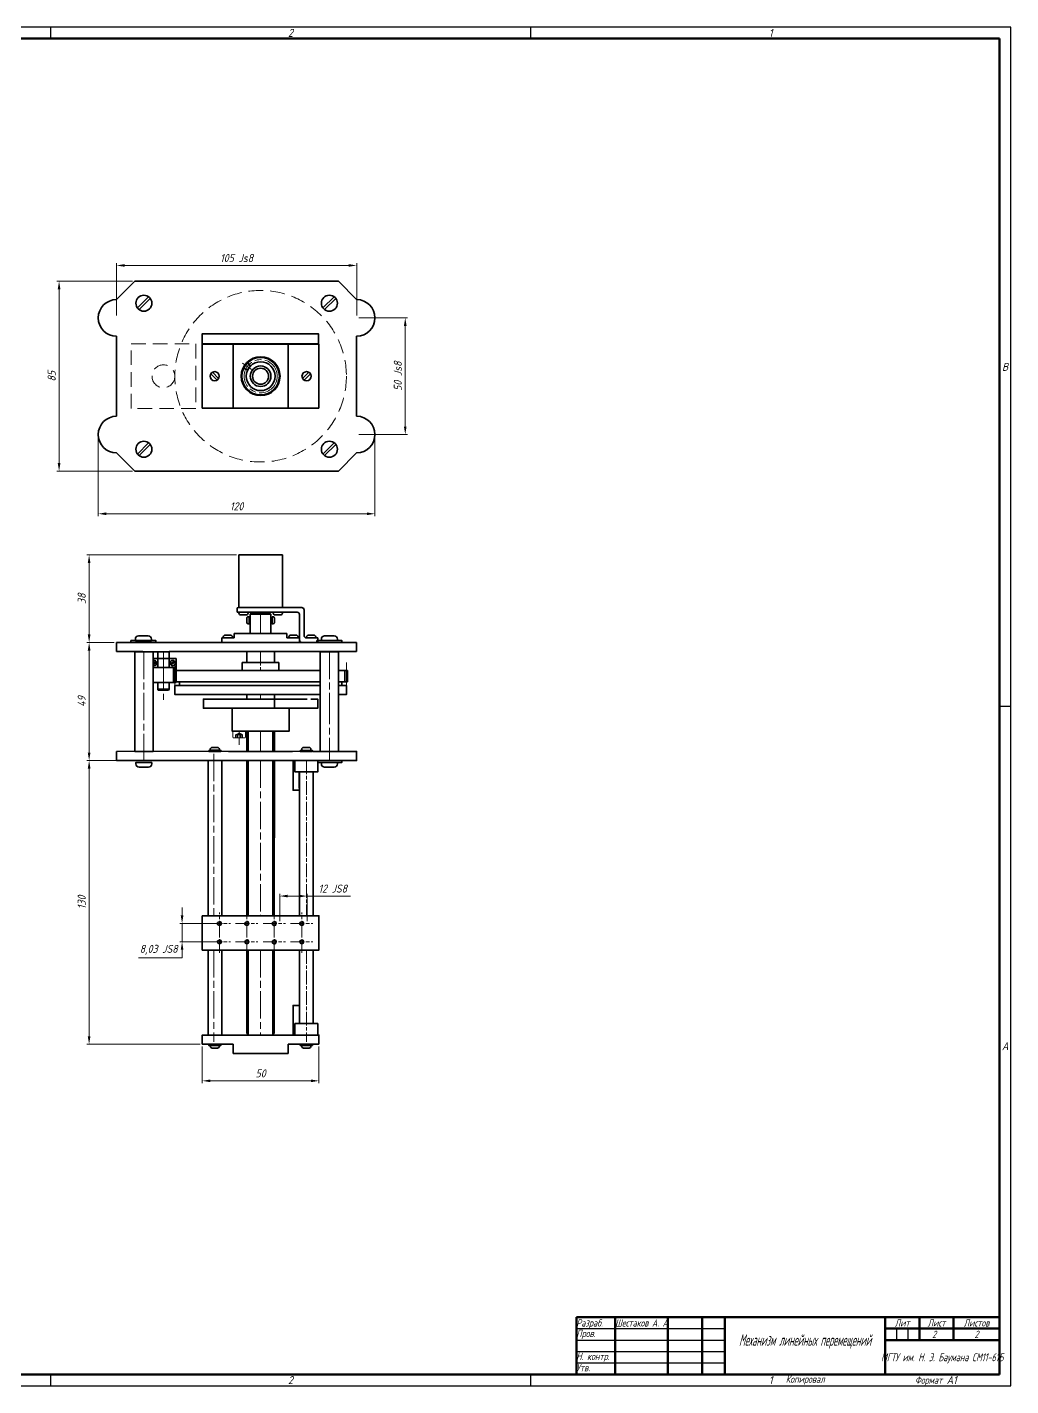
# Model space of a CAD drawing. Header units: millimetres. Extents: x -1657 to 2092, y -1414 to 1302.
# Drawn here: x 411 to 841, y -675 to -81 of the extents above; entities that cross this region are included whole.
import ezdxf
from ezdxf.enums import TextEntityAlignment as Align

# ---------------------------------------------------------------- set-up
doc = ezdxf.new("R2010")
doc.units = ezdxf.units.MM
for name, pattern in [('AM_ISO02W050', [7.5, 6, -1.5]), ('AM_ISO02W050x2', [3.75, 3, -0.75]), ('AM_ISO08W050', [18, 12, -1.5, 3, -1.5]), ('AM_ISO08W050x2', [9, 6, -0.75, 1.5, -0.75]), ('HIDDEN', [9.525, 6.35, -3.175])]:
    doc.linetypes.add(name, pattern=pattern)
for name, color, linetype, lineweight in [('AM_0', 7, 'Continuous', 35), ('AM_0N', 7, 'Continuous', 15), ('AM_3N', 6, 'AM_ISO02W050', 25), ('AM_4', 3, 'Continuous', 15), ('AM_5', 3, 'Continuous', 15), ('AM_7', 4, 'AM_ISO08W050', 15), ('AM_BOR', 7, 'Continuous', 35), ('окружности', 100, 'HIDDEN', 15), ('основные', 7, 'Continuous', 35)]:
    doc.layers.add(name, color=color, linetype=linetype, lineweight=lineweight)
doc.styles.add('ACGOSTTS', font='geniso.shx', dxfattribs={"oblique": 15})
doc.styles.get("Standard").update_dxf_attribs({"font": 'geniso.shx', "oblique": 15})
doc.dimstyles.new('AM_GOST$0', dxfattribs={"dimtxt": 3.5, "dimasz": 3.5, "dimexe": 1, "dimexo": 1, "dimgap": 1.5, "dimtad": 1, "dimtoh": 1, "dimtxsty": 'Standard', "dimcen": 0, "dimclrd": 256, "dimclre": 256, "dimclrt": 2, "dimadec": 0, "dimazin": 2, "dimtp": 0.1, "dimtm": 0.1, "dimtfac": 0.71, "dimtmove": 0, "dimatfit": 3, "dimfxl": 1, "dimtolj": 1, "dimlwd": -1, "dimlwe": -1, "dimarcsym": 1})

# ---------------------------------------------------------------- blocks, each defined once
blk = doc.blocks.new('GOST_A1_LANDSCAPE')
at = {"layer": 'AM_BOR', "color": 1, "lineweight": 25}
for p, q in [((841, 594), (0, 594)), ((421, 594), (421, 589)), ((631, 594), (631, 589)), ((841, 0), (841, 594)), ((841, 297), (836, 297)), ((0, 0), (841, 0)), ((421, 5), (421, 0)), ((631, 5), (631, 0))]:
    blk.add_line(p, q, dxfattribs=at)
at = {"layer": 'AM_BOR', "color": 7, "lineweight": 50}
for p, q in [((836, 589), (20, 589)), ((836, 5), (836, 589)), ((20, 5), (836, 5))]:
    blk.add_line(p, q, dxfattribs=at)
at = {"layer": 'AM_BOR', "color": 1, "lineweight": 25, "style": 'ACGOSTTS', "oblique": 15}
for s, p in [('2', (526, 591.5)), ('1', (736, 591.5)), ('B', (838.5, 445.5)), ('A', (838.5, 148.5)), ('2', (526, 2.5)), ('1', (736, 2.5))]:
    blk.add_text(s, height=3.5, dxfattribs=at).set_placement(p, align=Align.MIDDLE_CENTER)
blk = doc.blocks.new('GOST_FORM2')
at = {"layer": 'AM_BOR', "color": 7, "lineweight": 50}
for p, q in [((-185, 25), (-185, 0)), ((-185, 25), (0, 25)), ((-168, 25), (-168, 0)), ((-145, 25), (-145, 0)), ((-130, 25), (-130, 0)), ((-120, 25), (-120, 0)), ((-50, 0), (-50, 25)), ((-35, 25), (-35, 15)), ((-20, 25), (-20, 15)), ((0, 15), (0, 25)), ((-50, 20), (0, 20)), ((-50, 15), (0, 15)), ((0, 0), (0, 15)), ((-185, 0), (0, 0))]:
    blk.add_line(p, q, dxfattribs=at)
at = {"layer": 'AM_BOR', "color": 1, "lineweight": 25}
for p, q in [((-185, 20), (-120, 20)), ((-45, 20), (-45, 15)), ((-40, 20), (-40, 15)), ((-185, 15), (-120, 15)), ((-185, 10), (-120, 10)), ((-185, 5), (-120, 5))]:
    blk.add_line(p, q, dxfattribs=at)
at = {"layer": 'AM_BOR', "color": 1, "lineweight": 25, "style": 'ACGOSTTS', "oblique": 15, "width": 0.8}
for s, p in [('Разраб.', (-185, 22.5)), ('Пров.', (-185, 17.9)), ('Н. контр.', (-185, 7.9)), ('Утв.', (-185, 2.9))]:
    blk.add_text(s, height=3.17, dxfattribs=at).set_placement(p, align=Align.MIDDLE_LEFT)
for s, p in [('Лит', (-42.5, 22.5)), ('Лист', (-27.5, 22.5)), ('Листов', (-10, 22.5)), ('Копировал', (-84.92, -2.1))]:
    blk.add_text(s, height=3.17, dxfattribs=at).set_placement(p, align=Align.MIDDLE_CENTER)
blk.add_text('Формат', height=3.17, dxfattribs=at).set_placement((-25, -2.5), align=Align.MIDDLE_RIGHT)
at = {"layer": 'AM_BOR', "color": 2, "lineweight": 25, "style": 'ACGOSTTS', "oblique": 15, "width": 0.8}
for tag, p in [('GEN-TITLE-NAME{6.5}', (-168, 22.5)), ('GEN-TITLE-CHKM{6.5}', (-168, 17.5)), ('GEN-TITLE-AUTH{6.5}', (-168, 12.5)), ('GEN-TITLE-APPD{6.5}', (-168, 7.5)), ('GEN-TITLE-APPM{6.5}', (-168, 2.5))]:
    blk.add_attdef(tag, text='', height=3.17, dxfattribs=at).set_placement(p, align=Align.MIDDLE_LEFT)
for tag, height, p in [('GEN-TITLE-DES1{11.6}', 5, (-85, 15)), ('GEN-TITLE-LIT1{1.1}', 3.5, (-47.9, 17.5)), ('GEN-TITLE-LIT2{1.1}', 3.5, (-42.9, 17.5)), ('GEN-TITLE-LIT3{1.1}', 3.5, (-37.9, 17.5)), ('GEN-TITLE-SHEET{3.5}', 3.17, (-28.5, 17.5)), ('GEN-TITLE-NUMSHTS{5.5}', 3.17, (-10, 17.5)), ('GEN-TITLE-DES2{22}', 3.17, (-85, 4.5))]:
    blk.add_attdef(tag, text='', height=height, dxfattribs=at).set_placement(p, align=Align.MIDDLE_CENTER)
at = {"layer": 'AM_BOR', "color": 1, "lineweight": 25, "style": 'ACGOSTTS', "oblique": 15, "width": 0.8}
blk.add_attdef('GEN-TITLE-AUTHT{5}', text='', height=3.17, dxfattribs=at).set_placement((-185, 12.9), align=Align.MIDDLE_LEFT)
at = {"layer": 'AM_BOR', "color": 2, "lineweight": 25, "style": 'ACGOSTTS', "oblique": 15}
blk.add_attdef('GEN-TITLE-CMPNY{13}', text='', height=3.5, dxfattribs=at).set_placement((-25, 7.5), align=Align.MIDDLE_CENTER)
blk.add_attdef('GEN-TITLE-SIZ{15.7}', text='', height=3.5, dxfattribs=at).set_placement((-23.1, -2.5), align=Align.MIDDLE_LEFT)
blk = doc.blocks.new('*D102')
at = {"layer": 'AM_5', "linetype": 'ByBlock', "transparency": 16777216}
for p, q in [((441.93, -260.46), (441.93, -295.1)), ((562.93, -260.46), (562.93, -295.1)), ((445.43, -294.1), (559.43, -294.1))]:
    blk.add_line(p, q, dxfattribs=at)
at = {"layer": 'AM_5', "transparency": 16777216}
for points in [[(445.43, -293.51), (445.43, -294.68), (441.93, -294.1)], [(559.43, -293.51), (559.43, -294.68), (562.93, -294.1)]]:
    blk.add_solid(points, dxfattribs=at)
at = {"layer": 'Defpoints', "color": 0, "transparency": 16777216}
for p in [(441.93, -259.46), (562.93, -259.46), (562.93, -294.1)]:
    blk.add_point(p, dxfattribs=at)
at = {"layer": 'AM_5', "color": 2, "transparency": 16777216, "insert": (502.43, -290.85), "char_height": 3.5, "attachment_point": 5}
blk.add_mtext('\\A1;120', dxfattribs=at)
blk = doc.blocks.new('*D103')
at = {"layer": 'AM_5', "linetype": 'ByBlock', "transparency": 16777216}
for p, q in [((456.93, -192.46), (423.79, -192.46)), ((424.79, -271.96), (424.79, -195.96)), ((456.93, -275.46), (423.79, -275.46))]:
    blk.add_line(p, q, dxfattribs=at)
at = {"layer": 'AM_5', "transparency": 16777216}
for points in [[(424.21, -195.96), (425.38, -195.96), (424.79, -192.46)], [(424.21, -271.96), (425.38, -271.96), (424.79, -275.46)]]:
    blk.add_solid(points, dxfattribs=at)
at = {"layer": 'Defpoints', "color": 0, "transparency": 16777216}
for p in [(424.79, -192.46), (457.93, -192.46), (457.93, -275.46)]:
    blk.add_point(p, dxfattribs=at)
at = {"layer": 'AM_5', "color": 2, "transparency": 16777216, "insert": (421.54, -233.96), "char_height": 3.5, "attachment_point": 5, "rotation": 90}
blk.add_mtext('\\A1;85', dxfattribs=at)
blk = doc.blocks.new('*D104')
at = {"layer": 'AM_5', "linetype": 'ByBlock', "transparency": 16777216}
for p, q in [((449.93, -207.46), (449.93, -184.54)), ((453.43, -185.54), (551.43, -185.54)), ((554.93, -207.46), (554.93, -184.54))]:
    blk.add_line(p, q, dxfattribs=at)
at = {"layer": 'AM_5', "transparency": 16777216}
for points in [[(453.43, -184.96), (453.43, -186.12), (449.93, -185.54)], [(551.43, -184.96), (551.43, -186.12), (554.93, -185.54)]]:
    blk.add_solid(points, dxfattribs=at)
at = {"layer": 'Defpoints', "color": 0, "transparency": 16777216}
for p in [(554.93, -185.54), (449.93, -208.46), (554.93, -208.46)]:
    blk.add_point(p, dxfattribs=at)
at = {"layer": 'AM_5', "color": 2, "transparency": 16777216, "insert": (502.43, -182.29), "char_height": 3.5, "attachment_point": 5}
blk.add_mtext('\\A1;105 Js8', dxfattribs=at)
blk = doc.blocks.new('*D101')
at = {"layer": 'AM_5', "linetype": 'ByBlock', "transparency": 16777216}
for p, q in [((555.93, -208.46), (577.17, -208.46)), ((576.17, -211.96), (576.17, -255.96)), ((555.93, -259.46), (577.17, -259.46))]:
    blk.add_line(p, q, dxfattribs=at)
at = {"layer": 'AM_5', "transparency": 16777216}
for points in [[(575.58, -211.96), (576.75, -211.96), (576.17, -208.46)], [(575.58, -255.96), (576.75, -255.96), (576.17, -259.46)]]:
    blk.add_solid(points, dxfattribs=at)
at = {"layer": 'Defpoints', "color": 0, "transparency": 16777216}
for p in [(554.93, -208.46), (554.93, -259.46), (576.17, -259.46)]:
    blk.add_point(p, dxfattribs=at)
at = {"layer": 'AM_5', "color": 2, "transparency": 16777216, "insert": (572.92, -233.96), "char_height": 3.5, "attachment_point": 5, "rotation": 90}
blk.add_mtext('\\A1;50 Js8', dxfattribs=at)
blk = doc.blocks.new('*D105')
at = {"layer": 'AM_5', "linetype": 'ByBlock', "transparency": 16777216}
for p, q in [((487.42, -527.02), (487.42, -543.02)), ((538.42, -527.02), (538.42, -543.02)), ((534.92, -542.02), (490.92, -542.02))]:
    blk.add_line(p, q, dxfattribs=at)
at = {"layer": 'AM_5', "transparency": 16777216}
for points in [[(490.92, -541.43), (490.92, -542.6), (487.42, -542.02)], [(534.92, -541.43), (534.92, -542.6), (538.42, -542.02)]]:
    blk.add_solid(points, dxfattribs=at)
at = {"layer": 'Defpoints', "color": 0, "transparency": 16777216}
for p in [(487.42, -526.02), (538.42, -526.02), (487.42, -542.02)]:
    blk.add_point(p, dxfattribs=at)
at = {"layer": 'AM_5', "color": 2, "transparency": 16777216, "insert": (512.92, -538.77), "char_height": 3.5, "attachment_point": 5}
blk.add_mtext('\\A1;50', dxfattribs=at)
blk = doc.blocks.new('*D106')
at = {"layer": 'AM_5', "linetype": 'ByBlock', "transparency": 16777216}
for p, q in [((448.93, -350.38), (436.93, -350.38)), ((437.93, -353.88), (437.93, -398.49)), ((448.93, -401.99), (436.93, -401.99))]:
    blk.add_line(p, q, dxfattribs=at)
at = {"layer": 'AM_5', "transparency": 16777216}
for points in [[(437.34, -353.88), (438.51, -353.88), (437.93, -350.38)], [(437.34, -398.49), (438.51, -398.49), (437.93, -401.99)]]:
    blk.add_solid(points, dxfattribs=at)
at = {"layer": 'Defpoints', "color": 0, "transparency": 16777216}
for p in [(449.93, -350.38), (437.93, -401.99), (449.93, -401.99)]:
    blk.add_point(p, dxfattribs=at)
at = {"layer": 'AM_5', "color": 2, "transparency": 16777216, "insert": (434.68, -376.18), "char_height": 3.5, "attachment_point": 5, "rotation": 90}
blk.add_mtext('\\A1;49', dxfattribs=at)
blk = doc.blocks.new('*D107')
at = {"layer": 'AM_5', "linetype": 'ByBlock', "transparency": 16777216}
for p, q in [((486.42, -401.99), (436.93, -401.99)), ((437.93, -522.52), (437.93, -405.49)), ((486.42, -526.02), (436.93, -526.02))]:
    blk.add_line(p, q, dxfattribs=at)
at = {"layer": 'AM_5', "transparency": 16777216}
for points in [[(437.34, -405.49), (438.51, -405.49), (437.93, -401.99)], [(437.34, -522.52), (438.51, -522.52), (437.93, -526.02)]]:
    blk.add_solid(points, dxfattribs=at)
at = {"layer": 'Defpoints', "color": 0, "transparency": 16777216}
for p in [(437.93, -401.99), (487.42, -401.99), (487.42, -526.02)]:
    blk.add_point(p, dxfattribs=at)
at = {"layer": 'AM_5', "color": 2, "transparency": 16777216, "insert": (434.68, -464), "char_height": 3.5, "attachment_point": 5, "rotation": 90}
blk.add_mtext('\\A1;130', dxfattribs=at)
blk = doc.blocks.new('*D108')
at = {"layer": 'AM_4', "linetype": 'ByBlock', "transparency": 16777216}
for p, q in [((502.43, -312.12), (436.93, -312.12)), ((437.93, -346.88), (437.93, -315.62)), ((448.93, -350.38), (436.93, -350.38))]:
    blk.add_line(p, q, dxfattribs=at)
at = {"layer": 'AM_4', "transparency": 16777216}
for points in [[(437.34, -315.62), (438.51, -315.62), (437.93, -312.12)], [(437.34, -346.88), (438.51, -346.88), (437.93, -350.38)]]:
    blk.add_solid(points, dxfattribs=at)
at = {"layer": 'Defpoints', "color": 0, "transparency": 16777216}
for p in [(437.93, -312.12), (503.43, -312.12), (449.93, -350.38)]:
    blk.add_point(p, dxfattribs=at)
at = {"layer": 'AM_4', "color": 2, "transparency": 16777216, "insert": (434.68, -331.25), "char_height": 3.5, "attachment_point": 5, "rotation": 90}
blk.add_mtext('\\A1;38', dxfattribs=at)
blk = doc.blocks.new('*D111')
at = {"layer": 'AM_5', "linetype": 'ByBlock', "transparency": 16777216}
for p, q in [((478.58, -469.72), (478.58, -466.22)), ((496.27, -473.22), (477.58, -473.22)), ((478.58, -473.22), (478.58, -481.24)), ((496.27, -481.24), (477.58, -481.24)), ((478.58, -484.74), (478.58, -488.24)), ((478.58, -488.24), (459.59, -488.24))]:
    blk.add_line(p, q, dxfattribs=at)
at = {"layer": 'AM_5', "transparency": 16777216}
for points in [[(477.99, -469.72), (479.16, -469.72), (478.58, -473.22)], [(477.99, -484.74), (479.16, -484.74), (478.58, -481.24)]]:
    blk.add_solid(points, dxfattribs=at)
at = {"layer": 'Defpoints', "color": 0, "transparency": 16777216}
for p in [(497.27, -473.22), (478.58, -481.24), (497.27, -481.24)]:
    blk.add_point(p, dxfattribs=at)
at = {"layer": 'AM_5', "color": 2, "transparency": 16777216, "insert": (468.34, -484.73), "char_height": 3.5, "attachment_point": 5}
blk.add_mtext('\\A1;8,03{}{\\C2; JS8}', dxfattribs=at)
blk = doc.blocks.new('*D112')
at = {"layer": 'AM_5', "linetype": 'ByBlock', "transparency": 16777216}
for p, q in [((521.26, -472.24), (521.26, -460.24)), ((524.76, -461.24), (529.76, -461.24)), ((533.26, -472.24), (533.26, -460.24)), ((533.26, -461.24), (552.18, -461.24))]:
    blk.add_line(p, q, dxfattribs=at)
at = {"layer": 'AM_5', "transparency": 16777216}
for points in [[(524.76, -460.66), (524.76, -461.83), (521.26, -461.24)], [(529.76, -460.66), (529.76, -461.83), (533.26, -461.24)]]:
    blk.add_solid(points, dxfattribs=at)
at = {"layer": 'Defpoints', "color": 0, "transparency": 16777216}
for p in [(533.26, -461.24), (521.26, -473.24), (533.26, -473.24)]:
    blk.add_point(p, dxfattribs=at)
at = {"layer": 'AM_5', "color": 2, "transparency": 16777216, "insert": (544.47, -457.99), "char_height": 3.5, "attachment_point": 5}
blk.add_mtext('\\A1;12{}{\\C2; JS8}', dxfattribs=at)

msp = doc.modelspace()

# ---------------------------------------------------------------- linework, layer by layer
at = {"layer": 'AM_0'}
for p, q in [((467.927, -354.39), (467.927, -361.376)), ((467.927, -354.39), (472.927, -354.39)), ((472.927, -354.376), (472.927, -361.376)), ((475.927, -361.376), (465.864, -361.376)), ((504.927, -359.188), (504.927, -362.626)), ((520.927, -359.188), (504.927, -359.188)), ((520.927, -359.188), (520.927, -362.626)), ((475.927, -367.876), (465.864, -367.876)), ((467.927, -367.876), (467.927, -370.797)), ((472.927, -367.876), (467.927, -367.876)), ((472.927, -367.876), (472.927, -370.797)), ((474.927, -362.626), (474.927, -367.626)), ((538.99, -362.626), (474.927, -362.626)), ((506.927, -367.626), (474.927, -367.626)), ((475.927, -362.376), (475.927, -367.876)), ((476.052, -362.626), (476.052, -367.626)), ((520.927, -362.626), (504.927, -362.626)), ((518.927, -362.626), (506.927, -362.626)), ((538.99, -367.626), (518.927, -367.626)), ((550.927, -362.626), (546.99, -362.626)), ((550.927, -367.626), (546.99, -367.626)), ((549.802, -362.626), (549.802, -367.626)), ((550.927, -362.626), (550.927, -367.626)), ((467.927, -370.797), (468.194, -371.2)), ((472.66, -371.2), (468.194, -371.2)), ((472.927, -370.797), (472.66, -371.2))]:
    msp.add_line(p, q, dxfattribs=at)
for centre in [(494.885, -473.244), (506.885, -473.244), (518.885, -473.244), (530.885, -473.244), (494.885, -481.244), (506.885, -481.244), (518.885, -481.244), (530.885, -481.244)]:
    msp.add_circle(centre, 0.783, dxfattribs=at)
at = {"layer": 'AM_0N'}
for p, q in [((500.812, -391.822), (500.812, -389.122)), ((502.062, -389.122), (500.812, -389.122)), ((505.062, -389.122), (502.062, -389.122)), ((506.312, -389.122), (505.062, -389.122)), ((506.312, -391.822), (506.312, -389.122)), ((506.012, -392.122), (501.112, -392.122))]:
    msp.add_line(p, q, dxfattribs=at)
for centre, start, end in [((501.112, -391.822), 180, 270), ((506.012, -391.822), 270, 0)]:
    msp.add_arc(centre, 0.3, start, end, dxfattribs=at)
at = {"layer": 'AM_3N', "linetype": 'AM_ISO02W050x2'}
for p, q in [((502.118, -390.822), (503.562, -389.989)), ((502.118, -392.122), (502.118, -390.822)), ((502.84, -392.122), (502.84, -390.822)), ((505.005, -390.822), (503.562, -389.989)), ((504.283, -392.122), (504.283, -390.822)), ((505.005, -392.122), (505.005, -390.822))]:
    msp.add_line(p, q, dxfattribs=at)
for centre, radius, start, end in [((502.479, -391.286), 0.588, 52.121121, 127.878879), ((503.562, -392.864), 2.166, 70.528779, 109.471221), ((504.644, -391.286), 0.588, 52.121121, 127.878879)]:
    msp.add_arc(centre, radius, start, end, dxfattribs=at)
at = {"layer": 'AM_4'}
for centre in [(494.903, -473.217), (506.903, -473.217), (518.903, -473.217), (530.903, -473.217), (494.903, -481.217), (506.903, -481.217), (518.903, -481.217), (530.903, -481.217)]:
    msp.add_arc(centre, 1.007, 159.312418, 75.104493, dxfattribs=at)
at = {"layer": 'AM_7', "linetype": 'AM_ISO08W050x2'}
for p, q in [((505.014, -228.304), (508.879, -231.065)), ((470.427, -359.376), (470.427, -354.39)), ((512.927, -354.376), (512.927, -362.626)), ((503.562, -389.122), (503.562, -395.368)), ((532.986, -401.985), (532.986, -469.832)), ((494.885, -478.126), (494.885, -468.361)), ((506.885, -478.126), (506.885, -468.361)), ((518.885, -478.126), (518.885, -468.361)), ((530.885, -478.126), (530.885, -468.361)), ((490.003, -473.244), (499.768, -473.244)), ((502.003, -473.244), (511.768, -473.244)), ((514.003, -473.244), (523.768, -473.244)), ((526.003, -473.244), (535.768, -473.244)), ((494.885, -486.126), (494.885, -476.361)), ((506.885, -486.126), (506.885, -476.361)), ((518.885, -486.126), (518.885, -476.361)), ((530.885, -486.126), (530.885, -476.361)), ((490.003, -481.244), (499.768, -481.244)), ((502.003, -481.244), (511.768, -481.244)), ((514.003, -481.244), (523.768, -481.244)), ((526.003, -481.244), (535.768, -481.244)), ((532.986, -484.832), (532.986, -525.017))]:
    msp.add_line(p, q, dxfattribs=at)
at = {"layer": 'AM_7'}
for p, q in [((512.927, -337.954), (512.927, -346.376)), ((461.864, -354.376), (461.864, -401.985)), ((542.99, -354.376), (542.99, -374.122)), ((470.427, -359.376), (470.427, -375.376)), ((475.395, -360.459), (475.427, -371.376)), ((475.427, -360.459), (475.427, -371.126)), ((550.427, -359.126), (550.427, -371.126)), ((512.925, -373.122), (512.925, -375.122)), ((542.99, -374.122), (543.038, -401.985)), ((512.925, -389.122), (512.924, -397.985)), ((492.463, -398.985), (492.463, -469.832)), ((512.924, -401.985), (512.921, -469.832)), ((495.924, -437.485), (495.921, -469.832)), ((529.914, -437.485), (529.917, -469.832)), ((492.463, -484.832), (492.463, -525.017)), ((495.92, -484.832), (495.916, -522.017)), ((512.92, -484.832), (512.919, -522.091)), ((529.918, -484.832), (529.921, -517.017))]:
    msp.add_line(p, q, dxfattribs=at)
msp.add_circle((512.927, -233.964), 7.25, dxfattribs=at)
at = {"layer": 'окружности'}
msp.add_lwpolyline([(456.327, -219.864), (484.527, -219.864), (484.527, -248.064), (456.327, -248.064)], close=True, dxfattribs=at)
for centre, radius in [((512.927, -233.964), 37.5), ((470.427, -233.964), 5)]:
    msp.add_circle(centre, radius, dxfattribs=at)
at = {"layer": 'основные'}
for p, q in [((463.967, -199.241), (459.056, -204.129)), ((459.762, -204.838), (464.672, -199.95)), ((545.093, -199.241), (540.182, -204.129)), ((540.888, -204.838), (545.798, -199.95)), ((487.427, -219.964), (487.427, -247.964)), ((538.427, -219.964), (487.427, -219.964)), ((500.927, -219.964), (500.927, -247.964)), ((524.927, -247.964), (524.927, -219.964)), ((538.427, -247.964), (538.427, -219.964)), ((493.858, -235.685), (491.113, -232.953)), ((491.819, -232.244), (494.564, -234.976)), ((534.036, -232.244), (531.291, -234.976)), ((531.996, -235.685), (534.741, -232.953)), ((487.427, -247.964), (538.427, -247.964)), ((487.427, -247.964), (538.427, -247.964)), ((463.967, -263.091), (459.056, -267.979)), ((459.762, -268.687), (464.672, -263.8)), ((545.093, -263.091), (540.182, -267.979)), ((540.888, -268.687), (545.798, -263.8)), ((502.727, -335.184), (504.643, -335.123)), ((502.727, -337.123), (502.727, -335.184)), ((509.177, -337.123), (502.727, -337.123)), ((506.627, -338.323), (504.227, -338.323)), ((509.027, -337.376), (508.427, -337.976)), ((508.427, -341.474), (508.427, -337.976)), ((508.427, -337.976), (514.927, -337.976)), ((516.827, -337.123), (508.851, -337.123)), ((509.027, -337.376), (510.927, -337.376)), ((510.927, -337.376), (510.927, -337.123)), ((510.927, -337.376), (514.927, -337.376)), ((512.927, -335.123), (518.127, -335.123)), ((514.927, -337.376), (514.927, -337.123)), ((516.827, -337.376), (514.927, -337.376)), ((514.927, -337.976), (517.427, -337.976)), ((519.643, -335.123), (516.677, -335.123)), ((516.677, -337.123), (528.927, -337.123)), ((516.827, -337.376), (517.427, -337.976)), ((517.427, -341.474), (517.427, -337.976)), ((521.277, -338.323), (519.577, -338.323)), ((529.927, -338.123), (529.927, -349.376)), ((507.927, -339.874), (507.927, -339.174)), ((507.927, -339.874), (508.427, -339.874)), ((507.927, -341.474), (507.927, -339.874)), ((507.927, -342.174), (507.927, -341.474)), ((507.927, -341.474), (508.427, -341.474)), ((508.427, -346.376), (508.427, -341.474)), ((517.927, -339.874), (517.427, -339.874)), ((517.427, -346.376), (517.427, -341.474)), ((517.927, -341.474), (517.427, -341.474)), ((517.927, -339.874), (517.927, -339.174)), ((517.927, -341.474), (517.927, -339.874)), ((517.927, -342.174), (517.927, -341.474)), ((449.927, -350.376), (449.927, -354.376)), ((456.327, -350.376), (461.644, -350.376)), ((460.927, -350.376), (482.946, -350.376)), ((461.644, -350.376), (470.427, -350.376)), ((482.946, -350.376), (489.927, -350.376)), ((494.927, -350.376), (491.927, -350.376)), ((492.211, -350.376), (497.794, -350.376)), ((494.927, -350.376), (532.786, -350.376)), ((501.427, -348.376), (495.927, -348.376)), ((495.927, -348.376), (495.927, -350.376)), ((499.077, -347.176), (498.077, -347.176)), ((500.927, -350.376), (499.361, -350.376)), ((524.427, -346.376), (501.427, -346.376)), ((501.427, -346.376), (501.427, -348.376)), ((504.227, -346.376), (524.427, -346.376)), ((524.427, -346.376), (524.427, -348.376)), ((524.427, -348.376), (529.927, -348.376)), ((524.927, -350.376), (526.494, -350.376)), ((526.494, -350.376), (524.927, -350.376)), ((526.427, -347.176), (528.127, -347.176)), ((529.711, -350.376), (528.061, -350.376)), ((528.061, -350.376), (528.144, -350.376)), ((535.211, -350.376), (529.711, -350.376)), ((529.927, -348.376), (529.927, -350.376)), ((554.927, -350.376), (535.211, -350.376)), ((554.927, -354.376), (554.927, -350.376)), ((460.927, -354.39), (467.927, -354.39)), ((479.927, -354.376), (472.927, -354.376)), ((479.927, -354.376), (500.927, -354.376)), ((533.644, -354.376), (494.72, -354.376)), ((506.927, -354.376), (506.927, -359.188)), ((518.927, -354.376), (506.927, -354.376)), ((512.927, -354.376), (517.427, -354.376)), ((518.927, -354.376), (518.927, -359.188)), ((533.644, -354.376), (554.927, -354.376)), ((465.864, -357.376), (475.927, -357.376)), ((467.3, -358.599), (465.864, -359.495)), ((465.864, -359.934), (467.484, -358.924)), ((473.407, -359.887), (475.237, -358.545)), ((473.627, -360.187), (473.407, -359.887)), ((475.47, -358.836), (473.627, -360.187)), ((474.841, -367.876), (474.841, -361.376)), ((475.927, -357.376), (475.927, -361.376)), ((475.927, -362.376), (475.927, -361.376)), ((538.99, -358.508), (538.99, -380.237)), ((546.99, -358.508), (546.99, -385.554)), ((475.427, -362.376), (475.427, -362.876)), ((477.427, -369.122), (477.427, -367.626)), ((506.927, -367.623), (504.927, -367.622)), ((548.427, -369.122), (548.427, -367.626)), ((467.927, -370.797), (472.927, -370.797)), ((506.927, -373.122), (506.927, -375.122)), ((518.927, -373.122), (518.927, -377.058)), ((518.927, -377.058), (518.927, -379.122)), ((506.926, -389.122), (506.925, -397.985)), ((507.533, -389.122), (507.533, -397.985)), ((518.313, -397.985), (518.314, -389.122)), ((518.927, -389.122), (518.926, -397.985)), ((449.927, -397.985), (543.031, -397.826)), ((449.927, -397.985), (449.927, -401.985)), ((461.864, -401.985), (449.927, -401.985)), ((543.038, -401.985), (461.864, -401.985)), ((498.924, -397.985), (506.925, -397.985)), ((498.924, -401.985), (506.925, -401.986)), ((518.926, -401.985), (502.925, -401.986)), ((506.925, -401.985), (506.922, -469.832)), ((506.925, -397.985), (526.924, -397.985)), ((507.533, -401.985), (507.533, -469.832)), ((518.309, -469.832), (518.313, -401.985)), ((518.926, -401.985), (518.922, -469.832)), ((526.924, -397.985), (518.926, -397.985)), ((526.924, -401.985), (518.926, -401.985)), ((530.049, -401.985), (529.788, -401.985)), ((554.927, -397.985), (554.927, -401.985)), ((529.788, -406.985), (529.788, -414.008)), ((529.788, -414.008), (529.918, -414.008)), ((506.921, -484.832), (506.919, -521.017)), ((507.533, -484.832), (507.533, -522.017)), ((518.306, -522.017), (518.308, -484.832)), ((518.921, -484.832), (518.919, -520.976)), ((501.569, -522.017), (525.995, -522.017)), ((502.919, -522.017), (503.419, -522.017)), ((503.419, -522.017), (508.419, -522.017)), ((506.626, -522.017), (503.419, -522.017)), ((506.919, -521.017), (507.533, -522.017)), ((518.919, -520.976), (518.306, -522.017)), ((525.285, -522.017), (529.285, -522.017)), ((529.138, -522.017), (530.705, -522.017)), ((529.914, -522.017), (531.481, -522.017)), ((500.918, -526.017), (487.419, -526.017)), ((500.914, -530.017), (500.918, -526.017)), ((524.924, -530.017), (524.921, -526.017)), ((524.921, -526.017), (538.419, -526.017)), ((504.414, -530.017), (521.424, -530.017))]:
    msp.add_line(p, q, dxfattribs=at)
for points in [[(449.927, -200.464), (457.927, -192.464), (546.927, -192.464), (554.927, -200.464)], [(449.927, -251.464), (449.927, -216.464)], [(554.927, -216.464), (554.927, -251.464)], [(554.927, -267.464), (554.927, -267.464), (546.927, -275.464), (457.927, -275.464), (449.927, -267.464)], [(504.644, -335.123), (503.427, -335.123), (503.427, -312.123), (522.427, -312.123), (522.427, -335.123), (504.644, -335.123)], [(461.644, -350.376), (449.927, -350.376)], [(467.183, -350.376), (463.211, -350.376)], [(491.927, -350.376), (488.927, -350.376)], [(495.927, -350.376), (493.927, -350.376), (492.211, -350.376)], [(529.927, -350.376), (531.927, -350.376), (533.644, -350.376)], [(535.211, -350.376), (536.927, -350.376)], [(449.927, -354.376), (461.401, -354.376)], [(465.864, -367.876), (465.864, -397.985), (457.864, -397.985), (457.864, -354.39), (465.864, -354.39), (465.864, -367.876)], [(538.99, -362.626), (538.99, -354.39), (546.99, -354.39), (546.99, -362.626)], [(489.318, -373.122), (475.426, -373.122), (475.426, -369.122), (506.927, -369.122)], [(533.887, -373.122), (475.427, -373.122), (475.427, -369.122), (538.99, -369.122)], [(506.927, -373.122), (492.517, -373.122)], [(518.927, -369.122), (538.99, -369.122)], [(533.333, -373.122), (519.883, -373.122)], [(538.99, -373.122), (534.047, -373.122)], [(538.99, -373.122), (536.533, -373.122)], [(546.99, -373.122), (547.038, -397.985), (539.038, -397.985), (538.99, -373.122)], [(546.99, -369.122), (550.426, -369.122), (550.426, -373.122), (546.99, -373.122)], [(546.99, -369.122), (550.426, -369.122), (550.426, -373.122), (546.99, -373.122)], [(506.926, -379.122), (487.925, -379.122), (487.925, -375.122), (489.318, -375.122)], [(534.902, -375.122), (537.925, -375.122), (537.925, -379.122), (487.925, -379.122), (487.925, -375.122), (533.184, -375.122)], [(492.523, -375.122), (506.927, -375.122)], [(500.812, -389.122), (500.424, -389.122), (500.424, -379.122), (506.926, -379.122)], [(536.519, -375.122), (537.925, -375.122), (537.925, -379.122), (518.927, -379.122)], [(518.927, -379.122), (525.424, -379.122), (525.424, -389.122), (518.927, -389.122)], [(519.883, -375.122), (533.313, -375.122)], [(506.926, -389.122), (506.312, -389.122)], [(491.924, -401.985), (449.927, -401.985)], [(489.928, -469.832), (489.927, -401.985), (493.295, -401.985)], [(492.463, -401.985), (495.92, -401.985), (495.92, -469.832)], [(529.918, -414.985), (527.149, -414.985), (527.149, -401.985), (529.918, -401.985)], [(531.914, -401.985), (527.914, -401.985), (527.914, -406.985), (535.91, -406.985)], [(531.914, -401.985), (529.918, -401.985)], [(535.914, -397.985), (554.927, -397.985), (554.927, -401.985), (533.914, -401.985)], [(535.91, -406.985), (537.914, -406.985), (537.914, -401.985), (533.914, -401.985)], [(535.91, -401.985), (535.91, -401.985), (533.914, -401.985)], [(537.49, -401.985), (548.49, -401.985), (548.49, -402.785), (537.914, -402.785)], [(529.918, -406.985), (529.918, -469.832)], [(535.91, -469.832), (535.91, -406.985)], [(491.924, -522.017), (489.928, -522.017), (489.928, -484.832)], [(495.92, -484.832), (495.92, -522.017), (493.924, -522.017)], [(529.918, -484.832), (529.918, -517.017)], [(535.91, -517.017), (535.91, -484.832)], [(529.918, -522.017), (527.149, -522.017), (527.149, -509.017), (529.918, -509.017)], [(493.924, -522.017), (487.419, -522.017), (487.419, -526.017)], [(495.569, -522.017), (501.569, -522.017)], [(530.285, -522.017), (530.285, -522.017), (524.285, -522.017)], [(536.92, -517.017), (527.926, -517.017), (527.926, -522.017), (531.914, -522.017)], [(529.918, -522.017), (531.914, -522.017)], [(531.914, -522.017), (538.419, -522.017), (538.419, -526.017)], [(533.914, -522.017), (537.926, -522.017), (537.926, -517.017), (535.914, -517.017)], [(533.914, -522.017), (538.419, -522.017), (538.419, -526.017)], [(533.914, -522.017), (535.91, -522.017)], [(500.914, -530.017), (504.414, -530.017)], [(524.924, -530.017), (521.424, -530.017)]]:
    msp.add_lwpolyline(points, dxfattribs=at)
for points in [[(487.427, -219.864), (538.181, -219.864), (538.181, -215.424), (487.427, -215.424)], [(456.144, -349.576), (467.144, -349.576), (467.144, -350.376), (456.144, -350.376)], [(537.49, -349.569), (548.49, -349.569), (548.49, -350.369), (537.49, -350.369)], [(476.052, -362.626), (538.99, -362.626), (538.99, -367.626), (476.052, -367.626)], [(500.424, -379.122), (525.424, -379.122), (525.424, -389.122), (500.424, -389.122)], [(490.258, -397.541), (490.258, -397.985), (495.591, -397.985), (495.591, -397.541)], [(530.247, -397.541), (530.247, -397.985), (535.58, -397.985), (535.58, -397.541)], [(487.421, -469.832), (538.421, -469.832), (538.421, -484.832), (487.421, -484.832)], [(490.258, -526.073), (490.258, -526.517), (495.591, -526.517), (495.591, -526.073)], [(530.247, -526.073), (530.247, -526.517), (535.581, -526.517), (535.581, -526.073)]]:
    msp.add_lwpolyline(points, close=True, dxfattribs=at)
for points in [[(504.927, -338.323), (504.227, -338.323, -0.4142136), (503.427, -337.523), (503.427, -337.123), (507.427, -337.123), (507.427, -337.523, -0.4142136), (506.627, -338.323), (505.927, -338.323)], [(519.927, -338.323), (519.227, -338.323, -0.4142136), (518.427, -337.523), (518.427, -337.123), (522.427, -337.123), (522.427, -337.523, -0.4142136), (521.627, -338.323), (520.927, -338.323)], [(535.927, -350.376), (537.945, -350.376), (537.945, -348.376), (532.927, -348.376, -0.4142136), (531.927, -347.376), (531.927, -337.123), (531.927, -336.123, 0.4142136), (530.927, -335.123), (521.21, -335.123)], [(498.077, -347.176), (497.377, -347.176, 0.4142136), (496.577, -347.976), (496.577, -348.376), (500.577, -348.376), (500.577, -347.976, 0.4142136), (499.777, -347.176), (499.077, -347.176)], [(527.777, -347.176), (528.477, -347.176, -0.4142136), (529.277, -347.976), (529.277, -348.376), (525.277, -348.376), (525.277, -347.976, -0.4142136), (526.077, -347.176), (526.777, -347.176)], [(535.529, -347.176), (536.229, -347.176, -0.4142136), (537.029, -347.976), (537.029, -348.376), (533.029, -348.376), (533.029, -347.976, -0.4142136), (533.829, -347.176), (535.529, -347.176)], [(493.424, -396.285), (494.124, -396.285, -0.4142136), (494.924, -397.085), (494.924, -397.485), (490.924, -397.485), (490.924, -397.085, -0.4142136), (491.724, -396.285), (493.424, -396.285)], [(492.424, -396.285), (491.724, -396.285, 0.4142136), (490.924, -397.085), (490.924, -397.485)], [(490.924, -397.485), (490.924, -397.085, -0.4142136), (491.724, -396.285), (492.424, -396.285)], [(494.924, -397.485), (494.924, -397.085, 0.4142136), (494.124, -396.285), (492.424, -396.285)], [(493.424, -396.285), (494.124, -396.285, -0.4142136), (494.924, -397.085), (494.924, -397.485)], [(532.414, -396.285), (531.714, -396.285, 0.4142136), (530.914, -397.085), (530.914, -397.485)], [(530.914, -397.485), (530.914, -397.085, -0.4142136), (531.714, -396.285), (532.414, -396.285)], [(534.914, -397.485), (534.914, -397.085, 0.4142136), (534.114, -396.285), (532.414, -396.285)], [(533.414, -396.285), (534.114, -396.285, -0.4142136), (534.914, -397.085), (534.914, -397.485)], [(492.424, -527.717), (491.724, -527.717, -0.4142136), (490.924, -526.917), (490.924, -526.517), (494.924, -526.517), (494.924, -526.917, -0.4142136), (494.124, -527.717), (492.424, -527.717)], [(492.424, -527.717), (491.724, -527.717, -0.4142136), (490.924, -526.917), (490.924, -526.517), (494.924, -526.517), (494.924, -526.917, -0.4142136), (494.124, -527.717), (492.424, -527.717)], [(492.424, -527.717), (491.724, -527.717, -0.4142136), (490.924, -526.917), (490.924, -526.517)], [(490.924, -526.517), (490.924, -526.917, 0.4142136), (491.724, -527.717), (493.424, -527.717)], [(493.424, -527.717), (494.124, -527.717, 0.4142136), (494.924, -526.917), (494.924, -526.517)], [(494.924, -526.517), (494.924, -526.917, -0.4142136), (494.124, -527.717), (493.424, -527.717)], [(533.414, -527.717), (534.114, -527.717, 0.4142136), (534.914, -526.917), (534.914, -526.517), (530.914, -526.517), (530.914, -526.917, 0.4142136), (531.714, -527.717), (533.414, -527.717)], [(533.414, -527.717), (534.114, -527.717, 0.4142136), (534.914, -526.917), (534.914, -526.517), (530.914, -526.517), (530.914, -526.917, 0.4142136), (531.714, -527.717), (533.414, -527.717)], [(532.414, -527.717), (531.714, -527.717, -0.4142136), (530.914, -526.917), (530.914, -526.517)], [(530.914, -526.517), (530.914, -526.917, 0.4142136), (531.714, -527.717), (532.414, -527.717)], [(534.914, -526.517), (534.914, -526.917, -0.4142136), (534.114, -527.717), (532.414, -527.717)], [(533.414, -527.717), (534.114, -527.717, 0.4142136), (534.914, -526.917), (534.914, -526.517)]]:
    msp.add_lwpolyline(points, format="xyb", dxfattribs=at)
for points in [[(507.927, -339.174), (507.927, -342.174), (507.427, -342.174, -0.4142136), (506.927, -341.674), (506.927, -339.674, -0.4142136), (507.427, -339.174)], [(517.927, -339.174), (517.927, -342.174), (518.427, -342.174, 0.4142136), (518.927, -341.674), (518.927, -339.674, 0.4142136), (518.427, -339.174)], [(458.144, -349.584), (458.144, -348.884, -0.4142136), (459.544, -347.484), (463.744, -347.484, -0.4142136), (465.144, -348.884), (465.144, -349.584)], [(539.49, -349.576), (539.49, -348.876, -0.4142136), (540.89, -347.476), (545.09, -347.476, -0.4142136), (546.49, -348.876), (546.49, -349.576)], [(465.364, -402.785), (465.364, -403.485, -0.4142136), (463.964, -404.885), (459.764, -404.885, -0.4142136), (458.364, -403.485), (458.364, -402.785)], [(546.49, -402.785), (546.49, -403.485, -0.4142136), (545.09, -404.885), (540.89, -404.885, -0.4142136), (539.49, -403.485), (539.49, -402.785)]]:
    msp.add_lwpolyline(points, format="xyb", close=True, dxfattribs=at)
for centre, radius in [((461.864, -202.039), 3.5), ((542.99, -202.039), 3.5), ((512.927, -233.964), 8.5), ((512.927, -233.964), 8.2), ((512.927, -233.964), 6.3), ((512.927, -233.964), 4.5), ((512.927, -233.964), 3.5), ((492.839, -233.964), 2), ((533.016, -233.964), 2), ((461.864, -265.889), 3.5), ((542.99, -265.889), 3.5), ((474.432, -359.366), 1.15)]:
    msp.add_circle(centre, radius, dxfattribs=at)
for centre, radius, start, end in [((449.927, -208.464), 8, 90, 270), ((554.927, -208.464), 8, 270, 90), ((507.031, -229.745), 1.375, 194.519506, 282.1834), ((507.031, -229.745), 1.375, 6.640427, 94.304321), ((449.927, -259.464), 8, 90, 270), ((554.927, -259.464), 8, 270, 90), ((528.927, -338.123), 1, 0, 90), ((530.926, -349.373), 1, 180.010275, 270.010275), ((466.423, -359.366), 1.15, 240.947596, 119.052404)]:
    msp.add_arc(centre, radius, start, end, dxfattribs=at)

# ---------------------------------------------------------------- block references
at = {"layer": 'основные', "lineweight": 0}
msp.add_blockref('GOST_A1_LANDSCAPE', (0, -675.362), dxfattribs=at)
ref = msp.add_blockref('GOST_FORM2', (836, -670.362), dxfattribs=at)
ref.add_attrib('GEN-TITLE-DES1{11.6}', 'Механизм линейных перемещений', dxfattribs={"layer": 'AM_BOR', "color": 2, "lineweight": 25, "height": 5, "style": 'ACGOSTTS', "oblique": 15, "width": 0.565814}).set_placement((751, -655.362), align=Align.MIDDLE_CENTER)
ref.add_attrib('GEN-TITLE-SHEET{3.5}', '2', dxfattribs={"layer": 'AM_BOR', "color": 2, "lineweight": 25, "height": 3.17, "style": 'ACGOSTTS', "oblique": 15, "width": 0.8}).set_placement((807.5, -652.862), align=Align.MIDDLE_CENTER)
ref.add_attrib('GEN-TITLE-NUMSHTS{5.5}', '2', dxfattribs={"layer": 'AM_BOR', "color": 2, "lineweight": 25, "height": 3.17, "style": 'ACGOSTTS', "oblique": 15, "width": 0.8}).set_placement((826, -652.862), align=Align.MIDDLE_CENTER)
ref.add_attrib('GEN-TITLE-CMPNY{13}', 'МГТУ им. Н. Э. Баумана СМ11-61Б', dxfattribs={"layer": 'AM_BOR', "color": 2, "lineweight": 25, "height": 3.5, "style": 'ACGOSTTS', "oblique": 15, "width": 0.653557}).set_placement((811, -662.862), align=Align.MIDDLE_CENTER)
ref.add_attrib('GEN-TITLE-NAME{6.5}', 'Шестаков А. А.', dxfattribs={"layer": 'AM_BOR', "color": 2, "lineweight": 25, "height": 3.17, "style": 'ACGOSTTS', "oblique": 15, "width": 0.716905}).set_placement((668, -647.862), align=Align.MIDDLE_LEFT)
ref.add_attrib('GEN-TITLE-SIZ{15.7}', 'A1', dxfattribs={"layer": 'AM_BOR', "color": 2, "lineweight": 25, "height": 3.5, "style": 'ACGOSTTS', "oblique": 15}).set_placement((812.9, -672.862), align=Align.MIDDLE_LEFT)

# ---------------------------------------------------------------- dimensions: what is measured, and where the dimension line sits
at = {"layer": 'AM_4'}
dim = msp.add_linear_dim(base=(437.927, -312.123), p1=(449.927, -350.376), p2=(503.427, -312.123), angle=90, text='38', dimstyle='AM_GOST$0', dxfattribs=at)
dim.commit()
dim.dimension.update_dxf_attribs({"geometry": '*D108', "text_midpoint": (434.677, -331.249)})
at = {"layer": 'AM_5'}
for base, p1, p2, text, override, picture, middle in [((554.927, -185.539), (449.927, -208.464), (554.927, -208.464), '<> Js8', {"dimpost": '', "dimtp": 0.1, "dimtm": 0.1, "dimtdec": 3, "dimtzin": 8}, '*D104', (502.427, -182.289)), ((562.927, -294.098), (441.927, -259.464), (562.927, -259.464), '120', {"dimpost": '', "dimtp": 0.1, "dimtm": 0.1, "dimtdec": 3, "dimtzin": 8}, '*D102', (502.427, -290.848)), ((533.256, -461.244), (521.256, -473.244), (533.256, -473.244), '<>{}{\\C2; JS8}', {"dimpost": '', "dimtp": 0.1, "dimtm": 0.1, "dimtdec": 3, "dimtzin": 8}, '*D112', (544.468, -457.993)), ((487.419, -542.017), (538.419, -526.017), (487.419, -526.017), '50', {"dimpost": ''}, '*D105', (512.919, -538.767))]:
    dim = msp.add_linear_dim(base=base, p1=p1, p2=p2, text=text, dimstyle='AM_GOST$0', override=override, dxfattribs=at)
    dim.commit()
    dim.dimension.update_dxf_attribs({"geometry": picture, "text_midpoint": middle})
dim = msp.add_linear_dim(base=(424.792, -192.464), p1=(457.927, -275.464), p2=(457.927, -192.464), angle=90, text='85', dimstyle='AM_GOST$0', override={"dimpost": ''}, dxfattribs=at)
dim.commit()
dim.dimension.update_dxf_attribs({"geometry": '*D103', "text_midpoint": (421.542, -233.964)})
dim = msp.add_linear_dim(base=(576.168, -259.464), p1=(554.927, -208.464), p2=(554.927, -259.464), angle=90, text='50 Js8', dimstyle='AM_GOST$0', dxfattribs=at)
dim.commit()
dim.dimension.update_dxf_attribs({"geometry": '*D101', "text_midpoint": (576.168, -233.964), "dimtype": 160})
for p1, p2, distance, text, picture, middle in [((449.927, -350.376), (449.927, -401.985), -12, '49', '*D106', (434.677, -376.181)), ((487.419, -526.017), (487.419, -401.985), 49.492, '130', '*D107', (434.677, -464.001))]:
    dim = msp.add_aligned_dim(p1=p1, p2=p2, distance=distance, text=text, dimstyle='AM_GOST$0', override={"dimpost": ''}, dxfattribs=at)
    dim.commit()
    dim.dimension.update_dxf_attribs({"geometry": picture, "text_midpoint": middle})
dim = msp.add_linear_dim(base=(478.578, -481.244), p1=(497.274, -473.217), p2=(497.274, -481.244), angle=90, text='<>{}{\\C2; JS8}', dimstyle='AM_GOST$0', override={"dimtdec": 3}, dxfattribs=at)
dim.commit()
dim.dimension.update_dxf_attribs({"geometry": '*D111', "text_midpoint": (468.335, -488.244), "dimtype": 160})

doc.saveas('drawing.dxf')
